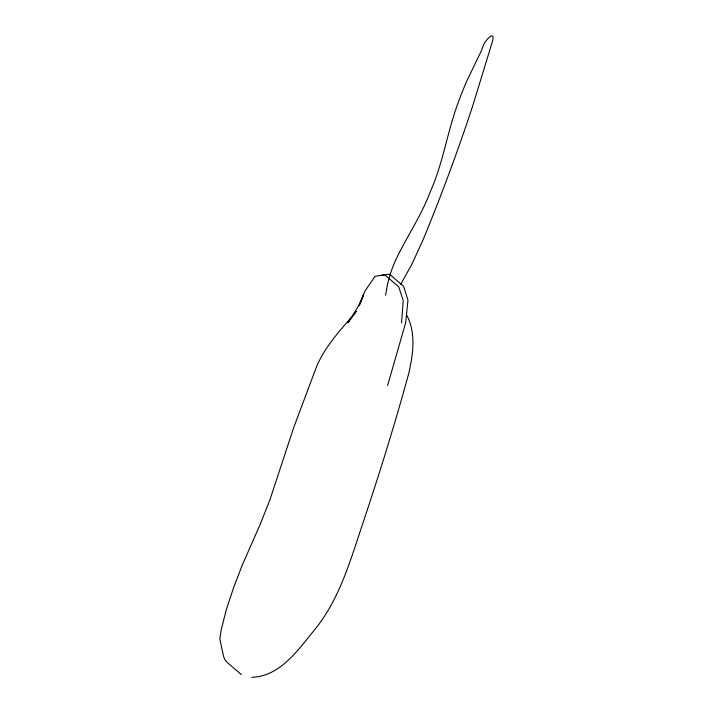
<?xml version="1.0" encoding="UTF-8"?>
<svg xmlns="http://www.w3.org/2000/svg" width="713" height="713" viewBox="0 0 713 713"><rect width="100%" height="100%" fill="white"/><g stroke="black" fill="none" stroke-linecap="round" stroke-linejoin="round"><path stroke-width="1.07" d="M401.526 322.909L403.264 300.636L398.692 286.804L384.565 274.665L375.002 276.359L364.78 291.35L359.2 305.77M385.635 295.227L387.56 283.819L390.118 274.648A119.722 69.428 -49.3 0 1 395.546 260.316C406.463 237.242 421.169 216.066 430.162 192.029C441.748 166.379 446.267 138.491 454.93 111.896A303.319 175.906 -49.3 0 1 466.765 81.068L481.373 50.801A29.269 16.969 -49.3 0 1 483.289 45.882C483.913 41.969 495.375 28.761 492.656 40.757L472.603 106.184A1548.306 897.899 -49.3 0 1 422.996 240.014L411.891 264.184L400.724 284.291M387.614 385.492L405.75 322.463L407.961 300.137L403.585 286.278L389.458 274.14L380.787 275.673M359.913 304.112L363.496 294.87L358.719 305.503L350.341 319.451M349.138 321.135L347.926 322.829L356.277 311.331C341.411 329.326 324.362 346.465 315.788 368.674L293.801 427.319L269.799 500.143L260.058 524.67L242.117 565.462L233.57 587.726L226.271 609.811L221.11 630.203L219.854 639.08L223.561 656.468L224.996 659.828L227.215 662.457L241.351 674.596M251.814 677.35C281.002 676.191 298.676 648.946 315.52 628.67C339.121 599.152 349.718 562.628 361.473 527.406C378.594 476.4 394.637 425.01 408.843 373.113C413.014 354.12 416.214 333.586 406.9 315.44"/></g></svg>
